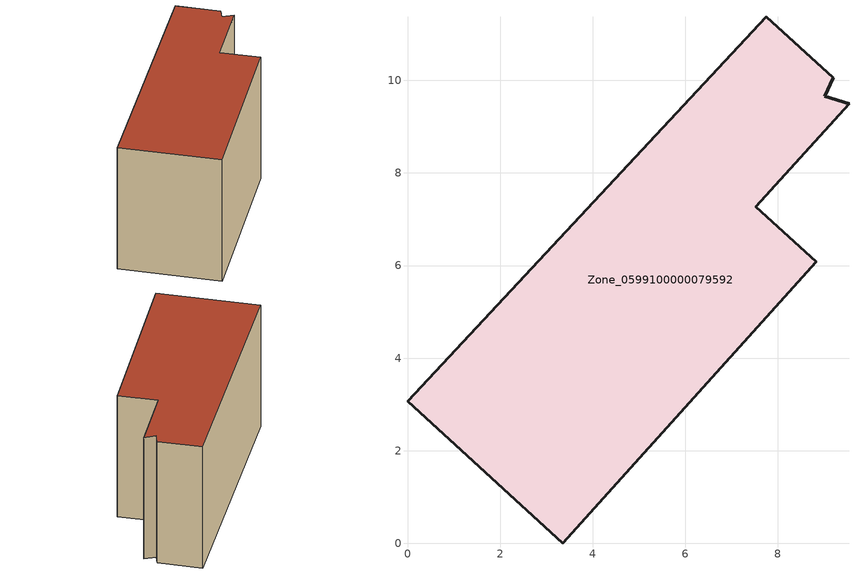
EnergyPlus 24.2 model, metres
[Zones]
Zone_0599100000079592
 floor ground (C_G): 9.01,9.65 9.54,9.5 7.52,7.27 8.83,6.08 3.35,0 0,3.07 7.74,11.38 9.2,10.05 z3.08
 wall outside (C_F): 3.35,0 8.83,6.08 7.52,7.27 9.54,9.5 9.01,9.65 9.2,10.05 7.74,11.38 0,3.07 3.35,0 z3.08:9.2
 roof outside (C_R): 9.54,9.5 9.01,9.65 9.2,10.05 7.74,11.38 0,3.07 3.35,0 8.83,6.08 7.52,7.27 z9.2
[BUILDING]
Pand.0599100000079592: North Axis=0; Terrain=City; Loads Convergence Tolerance Value=0.04; Temperature Convergence Tolerance Value=0.4; Solar Distribution=FullExterior; Maximum Number of Warmup Days=25; Minimum Number of Warmup Days=1
[Site:Location]
Rotterdam.The.Hague.AP_ZH_NLD Design_Conditions: Latitude=51.96; Longitude=4.45; Time Zone=1; Elevation=-4.5
[SITE:GROUNDTEMPERATURE:BUILDINGSURFACE]
18, 18, 18, 18, 18, 18, 18, 18, 18, 18, 18, 18
[MATERIAL] Thermal Absorptance=0.9; Solar Absorptance=0.7; Visible Absorptance=0.7
Name | Roughness | Thickness | Conductivity | Density | Specific Heat
G.TI.1946 | MediumSmooth | 0.15 | 1 | 540 | 1210
F.TI.1946 | Rough | 0.3 | 0.857143 | 1920 | 840
R.TI.1946 | MediumRough | 0.2 | 0.1 | 1500 | 1000
[CONSTRUCTION]
C_G: G.TI.1946
C_F: F.TI.1946
C_R: R.TI.1946
[ZONE]
Zone_0599100000079592: Type=1; Multiplier=1; Ceiling Height=Autocalculate; Volume=Autocalculate; Floor Area=autocalculate; Part of Total Floor Area=Yes
[ZONEINFILTRATION:DESIGNFLOWRATE]
Infil_Zone_0599100000079592: Zone or ZoneList or Space or SpaceList=Zone_0599100000079592; Schedule=AlwaysOn; Design Flow Rate Calculation Method=Flow/Area; Flow Rate per Floor Area=0.003; Constant Term Coefficient=1; Temperature Term Coefficient=0; Velocity Term Coefficient=0; Velocity Squared Term Coefficient=0
[HVACTEMPLATE:ZONE:IDEALLOADSAIRSYSTEM]
Zone_0599100000079592: Maximum Heating Supply Air Temperature=50; Minimum Cooling Supply Air Temperature=13; Maximum Heating Supply Air Humidity Ratio=0.0156; Minimum Cooling Supply Air Humidity Ratio=0.0077; Heating Limit=NoLimit; Cooling Limit=NoLimit; Dehumidification Control Type=ConstantSensibleHeatRatio; Cooling Sensible Heat Ratio=0.7; Dehumidification Setpoint=60; Humidification Control Type=None; Humidification Setpoint=30; Outdoor Air Method=None; Outdoor Air Flow Rate per Person=0.00944; Outdoor Air Flow Rate per Zone Floor Area=0; Outdoor Air Flow Rate per Zone=0; Demand Controlled Ventilation Type=None; Outdoor Air Economizer Type=NoEconomizer; Heat Recovery Type=None; Sensible Heat Recovery Effectiveness=0.7; Latent Heat Recovery Effectiveness=0.65
[ZONECONTROL:THERMOSTAT]
ThermostatControl_Zone_0599100000079592: Zone or ZoneList=Zone_0599100000079592; Control Type Schedule=DualSetpointControlType; Control 1=Thermostat_Zone_0599100000079592; Temperature Difference Between Cutout And Setpoint=0
[THERMOSTATSETPOINT:DUALSETPOINT]
Thermostat_Zone_0599100000079592: Heating Setpoint Temperature Schedule=HeatingSetpoint_Zone_0599100000079592; Cooling Setpoint Temperature Schedule=CoolingSetpoint_Zone_0599100000079592
[SCHEDULE:COMPACT]
HeatingSetpoint_Zone_0599100000079592: Through: 12/31, For: AllDays, Until: 24:00, 21
CoolingSetpoint_Zone_0599100000079592: Through: 12/31, For: AllDays, Until: 24:00, 24
DualSetpointControlType: Through: 12/31, For: AllDays, Until: 24:00, 4
AlwaysOn: Through: 12/31, For: AllDays, Until: 24:00, 1
